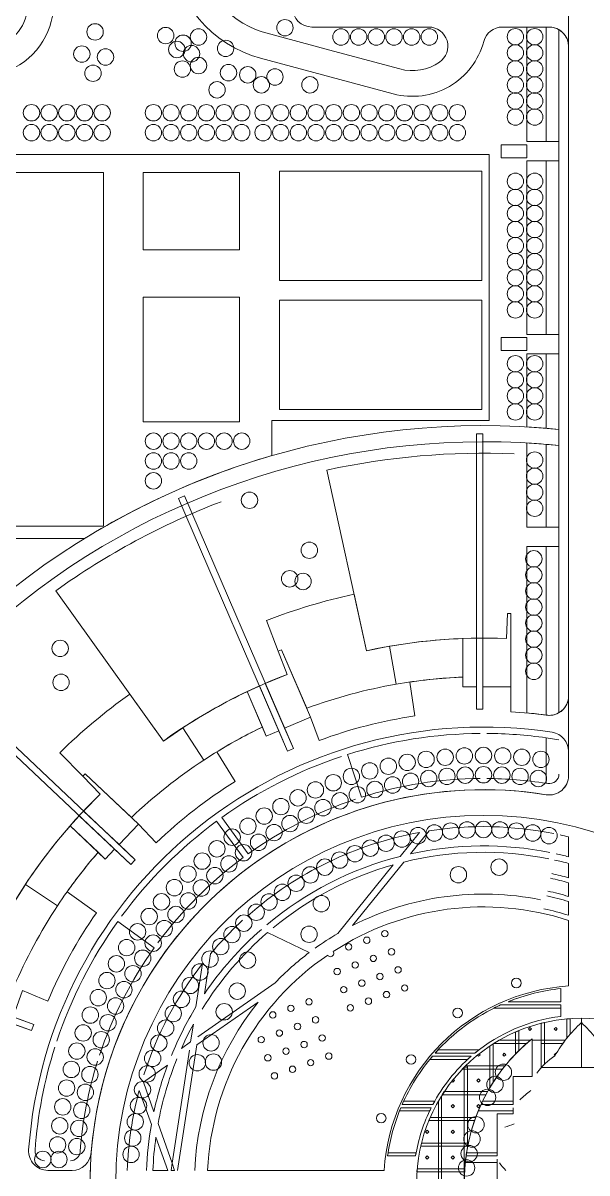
# Model space of a CAD drawing. Header units: metres. Extents: x -15673 to 64769, y -87680 to 34131.
# Drawn here: x 22261 to 39820, y -46309 to -10515 of the extents above; entities that cross this region are included whole.
import ezdxf

# ---------------------------------------------------------------- set-up
doc = ezdxf.new("R2010")
doc.units = ezdxf.units.M
doc.header["$PDMODE"] = 32
doc.header["$PDSIZE"] = 0.5
for name, color, linetype, lineweight in [('11', 7, 'Continuous', 13), ('14', 7, 'Continuous', 13), ('16', 7, 'Continuous', 13), ('17', 7, 'Continuous', 13), ('27', 7, 'Continuous', 13), ('29', 7, 'Continuous', 13), ('39', 7, 'Continuous', 13), ('41', 7, 'Continuous', 13), ('42', 7, 'Continuous', 13), ('43', 7, 'Continuous', 13), ('44', 7, 'Continuous', 13)]:
    doc.layers.add(name, color=color, linetype=linetype, lineweight=lineweight)

msp = doc.modelspace()

# ---------------------------------------------------------------- linework, layer by layer
at = {"layer": '11'}
for centre in [(24506.494, -10791.843), (26701.981, -10905.626), (27724.107, -10951), (30416.107, -10662), (32160.352, -10950.466), (32710.352, -10950.466), (33260.352, -10950.466), (33810.352, -10950.466), (34360.352, -10950.466), (34910.352, -10950.466), (37591.091, -10944.124), (38191.091, -10944.124), (27049.939, -11340.219), (27245.666, -11144.652), (28569.107, -11307), (24091.912, -11482.248), (24828.946, -11574.302), (27506.634, -11470.597), (37591.091, -11444.124), (38191.091, -11444.124), (27223.918, -11948.648), (27724.107, -11840), (28658.107, -12062), (37591.091, -11944.124), (38191.091, -11944.124), (24440.255, -12079.026), (29259.107, -12129), (30104.107, -12196), (28302.107, -12596), (29682.107, -12440), (31194.107, -12440), (37591.091, -12444.124), (38191.091, -12444.124), (37591.091, -12944.124), (38191.091, -12944.124), (22526.213, -13309.863), (23076.213, -13309.863), (23626.213, -13309.863), (24176.213, -13309.863), (24726.213, -13309.863), (26321.224, -13309.863), (26871.224, -13309.863), (27421.224, -13309.863), (27971.224, -13309.863), (28521.224, -13309.863), (29071.224, -13309.863), (29735.706, -13309.863), (30285.706, -13309.863), (30835.706, -13309.863), (31385.706, -13309.863), (31935.706, -13309.863), (32485.706, -13309.863), (33035.706, -13309.863), (33585.706, -13309.863), (34135.706, -13309.863), (34685.706, -13309.863), (35235.706, -13309.863), (35785.706, -13309.863), (37591.091, -13444.124), (38191.091, -13444.124), (22526.213, -13927.634), (23076.213, -13927.634), (23626.213, -13927.634), (24176.213, -13927.634), (24726.213, -13927.634), (26321.224, -13927.634), (26871.224, -13927.634), (27421.224, -13927.634), (27971.224, -13927.634), (28521.224, -13927.634), (29071.224, -13927.634), (29735.706, -13927.634), (30285.706, -13927.634), (30835.706, -13927.634), (31385.706, -13927.634), (31935.706, -13927.634), (32485.706, -13927.634), (33035.706, -13927.634), (33585.706, -13927.634), (34135.706, -13927.634), (34685.706, -13927.634), (35235.706, -13927.634), (35785.706, -13927.634), (37591.091, -15444.124), (38191.091, -15444.124), (37591.091, -15944.124), (38191.091, -15944.124), (37591.091, -16444.124), (38191.091, -16444.124), (37591.091, -16944.124), (38191.091, -16944.124), (37591.091, -17444.124), (38191.091, -17444.124), (37591.091, -17944.124), (38191.091, -17944.124), (37591.091, -18444.124), (38191.091, -18444.124), (37591.091, -18944.124), (38191.091, -18944.124), (37591.091, -19444.124), (38191.091, -19444.124), (37591.091, -21120.124), (38191.091, -21120.124), (37591.091, -21620.124), (38191.091, -21620.124), (37591.091, -22120.124), (38191.091, -22120.124), (37591.091, -22620.124), (38191.091, -22620.124), (26321.224, -23529.821), (26871.224, -23529.821), (27421.224, -23529.821), (27971.224, -23529.821), (28521.224, -23529.821), (29071.224, -23529.821), (26321.224, -24147.592), (26871.224, -24147.592), (27421.224, -24147.592), (38191.091, -24120.125), (26321.224, -24765.363), (38191.091, -24620.125), (38191.091, -25120.125), (29312.224, -25369.592), (38191.091, -25620.125), (31175.224, -26925.592), (38165.091, -27194.125), (30563.224, -27814.592), (38165.091, -27694.125), (30980.224, -27897.592), (38165.091, -28194.125), (38165.091, -28694.125), (38165.091, -29194.125), (38165.091, -29694.125), (23417.224, -29981.592), (38165.091, -30194.125), (23445.224, -31037.592), (38165.091, -30694.125), (34220.88, -33528.414), (34810.969, -33434.954), (35404.656, -33368.061), (36000.747, -33327.872), (36598.04, -33314.466), (37195.334, -33327.872), (37791.425, -33368.061), (38385.112, -33434.954), (33056.244, -33794.235), (33635.579, -33648.255), (31920.124, -34163.383), (32484.042, -33966.059), (33769.092, -34233.212), (34328.015, -34118.772), (34891.509, -34029.523), (35458.44, -33965.646), (36027.666, -33927.267), (36598.04, -33914.466), (37168.415, -33927.267), (37737.641, -33965.646), (38304.572, -34029.523), (31365.628, -34385.807), (32669.452, -34536.693), (33215.866, -34372.613), (30289.342, -34904.119), (30821.668, -34632.885), (31601.443, -34937.524), (32130.949, -34725.124), (29769.72, -35198.963), (31081.999, -35173.467), (29263.85, -35516.822), (30573.663, -35432.477), (35574.739, -35666.127), (36085.835, -35630.388), (36598.04, -35618.466), (37110.246, -35630.388), (37621.342, -35666.127), (28772.75, -35857.057), (29594.388, -36017.566), (30077.46, -35714.032), (33563.499, -36044.943), (34059.149, -35915.22), (34560.297, -35808.698), (35065.859, -35725.607), (38130.222, -35725.607), (38635.784, -35808.698), (28297.409, -36218.983), (29125.421, -36342.467), (32592.976, -36372.818), (33074.422, -36197.586), (27838.784, -36601.87), (28671.503, -36688.082), (32120.204, -36570.26), (27397.799, -37004.948), (28233.547, -37053.713), (31204.757, -37030.014), (31657.13, -36789.483), (35818.13, -37026.484), (37084.13, -36790.484), (26975.343, -37427.405), (27812.437, -37438.625), (30764.064, -37291.332), (30336.007, -37572.87), (26572.265, -37868.389), (27409.02, -37842.042), (29521.476, -38194.125), (29921.512, -37874.018), (31549.13, -37926.484), (26189.378, -38327.014), (27024.108, -38263.152), (29136.767, -38532.497), (25827.452, -38802.355), (26658.477, -38701.108), (28768.218, -38888.401), (31168.13, -38878.484), (26312.862, -39155.026), (28416.626, -39261.067), (25487.217, -39293.455), (25987.961, -39623.993), (25169.358, -39799.325), (28082.753, -39649.687), (29254.13, -39684.483), (24874.514, -40318.947), (25684.427, -40107.065), (27767.322, -40053.419), (25402.871, -40603.268), (27471.017, -40471.39), (28932.13, -40648.484), (24603.28, -40851.273), (27194.479, -40902.695), (24356.202, -41395.233), (25143.862, -41111.604), (26938.307, -41346.398), (28524.13, -41291.483), (24907.919, -41631.048), (24133.778, -41949.729), (26703.056, -41801.539), (24695.519, -42160.554), (26489.235, -42267.132), (28117.13, -42256.483), (23936.454, -42513.647), (24507.088, -42699.057), (26297.307, -42742.17), (23764.63, -43085.849), (27688.13, -42877.483), (28190.13, -42857.483), (37218.799, -43174.514), (24343.008, -43245.471), (26127.689, -43225.622), (36955.365, -43554.634), (23618.65, -43665.184), (24203.607, -43798.697), (25980.747, -43716.442), (23498.809, -44250.486), (25856.799, -44213.568), (36724.221, -43955.211), (24089.167, -44357.62), (23405.349, -44840.574), (23999.918, -44921.114), (25756.115, -44715.921), (36364.886, -44806.664), (25678.912, -45222.416), (36239.151, -45251.726), (23338.456, -45434.261), (23936.041, -45488.045), (36150.598, -45705.65), (22878.214, -45887.623), (23378.214, -45887.623), (25625.358, -45731.953), (36071.422, -46150.501)]:
    msp.add_circle(centre, 255.324, dxfattribs=at)
at = {"layer": '14'}
for p, q in [((35092.726, -42577.645), (35183.701, -42477.645)), ((36330.991, -42577.645), (35092.727, -42577.645)), ((35183.701, -42477.645), (36457.109, -42477.645)), ((36100.615, -42777.645), (34922.373, -42777.645)), ((35005.69, -42677.645), (36212.412, -42677.645)), ((34023.323, -44277.645), (33982.558, -44377.645)), ((34920.306, -44377.645), (33982.558, -44377.645)), ((34023.323, -44277.645), (34969.24, -44277.645)), ((35020.854, -44177.645), (34066.179, -44177.645)), ((34111.173, -44077.645), (35075.238, -44077.645)), ((34481.401, -45777.645), (33611.488, -45777.645)), ((33626.423, -45677.645), (34498.861, -45677.645))]:
    msp.add_line(p, q, dxfattribs=at)
for points in [[(24770.982, -15171.554), (17270.982, -15171.554), (17270.982, -26171.554), (24770.982, -26171.554)], [(25997.088, -15171.554), (28997.088, -15171.554), (28997.088, -17571.554), (25997.088, -17571.554)], [(30248.994, -15132.2), (36548.994, -15132.2), (36548.994, -18532.2), (30248.994, -18532.2)], [(28997.088, -22926.785), (25997.088, -22926.785), (25997.088, -19046.785), (28997.088, -19046.785)], [(36548.994, -19146.2), (30248.994, -19146.2), (30248.994, -22546.2), (36548.994, -22546.2)]]:
    msp.add_lwpolyline(points, close=True, dxfattribs=at)
for points in [[(39004.974, -41077.645), (39004.974, -41177.645), (36920.463, -41177.645)], [(39004.974, -40877.645), (39004.974, -40977.645), (37363.975, -40977.645)], [(37526.188, -44277.645), (37526.188, -44377.645), (36433.103, -44377.645)], [(37526.188, -44077.645), (37526.188, -44177.645), (36520.377, -44177.645)], [(37022.188, -45677.645), (37022.188, -45777.645), (36054.299, -45777.645)], [(37022.188, -45877.645), (37022.188, -45977.645), (36030.484, -45977.646)]]:
    msp.add_lwpolyline(points, dxfattribs=at)
for centre, radius, start, end in [((39644.974, -46627.645), 6093.066, 114.37395, 116.56094), ((39644.974, -46627.645), 6093.066, 109.31825, 111.98475), ((39644.974, -46627.645), 6093.066, 137.07018, 138.34146), ((39644.974, -46627.645), 6093.066, 137.07018, 138.34146), ((39644.974, -46627.645), 5233.066, 127.53004, 129.29235), ((39644.974, -46627.645), 6093.066, 139.58811, 140.81209), ((39644.974, -46627.645), 5233.066, 130.99074, 132.63307), ((39644.974, -46627.645), 6093.066, 157.31377, 158.32926), ((39644.974, -46627.645), 6093.066, 157.31377, 158.32926), ((39644.974, -46627.645), 6093.066, 155.25954, 156.2907), ((39644.974, -46627.645), 5233.066, 153.31613, 154.53509), ((39644.974, -46627.645), 5233.066, 150.83765, 152.08399), ((41682.314, -46549.197), 5680.655, 156.42964, 157.52556), ((41682.314, -46549.197), 5680.655, 154.20948, 155.32451), ((39644.974, -46627.645), 6093.066, 171.03014, 171.98092), ((39644.974, -46627.645), 5233.066, 169.54065, 170.65211), ((41682.314, -46549.197), 5680.655, 171.17457, 172.19391), ((41682.314, -46549.197), 5680.655, 173.21078, 174.2255)]:
    msp.add_arc(centre, radius, start, end, dxfattribs=at)
at = {"layer": '16'}
for p, q in [((38944.974, -31984.805), (38944.974, -10721.66)), ((38944.975, -23164.518), (38944.974, -23667.039)), ((23787.01, -46227.645), (23034.855, -46227.645))]:
    msp.add_line(p, q, dxfattribs=at)
for points in [[(16950.188, -14607.466), (16950.188, -26560.466), (24178.769, -26560.466)], [(30012.138, -23981.021), (30012.138, -22889.297), (36777.188, -22889.297), (36777.188, -14607.466), (16950.188, -14607.466)]]:
    msp.add_lwpolyline(points, dxfattribs=at)
msp.add_circle((36598.04, -46627.645), 11450, dxfattribs=at)
for centre, radius, start, end in [((38644.973, -11241.275), 600.001, 0.00004, 59.99997), ((36598.04, -46760.677), 23712.588, 84.3199, 177.98676), ((36598.04, -46760.677), 23212.588, 84.19713, 177.94338), ((36598.04, -46760.677), 23712.588, 106.12529, 121.58357), ((38644.974, -31465.19), 600, 300, 359.99999), ((36598.04, -46627.645), 14200, 81.34353, 175.78327), ((38644.974, -33182.57), 600, 0.00001, 81.34354), ((38644.974, -33941.725), 600, 260.83404, 359.99999), ((36598.04, -46627.645), 12250, 80.83406, 175.55401), ((23034.855, -45627.645), 600, 175.78327, 270), ((23787.01, -45627.645), 600, 270.00001, 355.53666)]:
    msp.add_arc(centre, radius, start, end, dxfattribs=at)
at = {"layer": '17'}
for p, q in [((38544.974, -34178.973), (38544.973, -32763.683)), ((32799.655, -34613.809), (32367.018, -33282.292)), ((29111.278, -36493.131), (28288.355, -35360.475)), ((29273.081, -36375.574), (28450.158, -35242.918)), ((34605.756, -35707.902), (34002.452, -36453.516)), ((34321.26, -36377.461), (34903.619, -35657.735)), ((39244.974, -36466.753), (39244.974, -35847.861)), ((33788.188, -36718.32), (32057.937, -38856.709)), ((32518.666, -38605.258), (34115.967, -36631.181)), ((39244.974, -37119.194), (39244.974, -36673.564)), ((39244.974, -37701.849), (39244.974, -37274.991)), ((39244.974, -38287.607), (39244.974, -37858.418)), ((26345.969, -39302.686), (25213.024, -38479.554)), ((31170.695, -39448.236), (29877.8, -38821.983)), ((27911.796, -40728.565), (28101.952, -39484.364)), ((27646.728, -41139.111), (27852.632, -39791.869)), ((27706.413, -42072.395), (30113.633, -40386.455)), ((29581.897, -40990.826), (27667.821, -42324.907)), ((27667.821, -42324.907), (27071.351, -46227.645)), ((36212.412, -42677.645), (35005.69, -42677.645)), ((26258.093, -44801.314), (25880.52, -43738.915)), ((34969.24, -44277.645), (34023.323, -44277.645)), ((22635.386, -45605.748), (22635.386, -45605.747))]:
    msp.add_line(p, q, dxfattribs=at)
for points in [[(37944.974, -10641.275), (38544.974, -10641.275), (38544.974, -14207.549), (37944.974, -14207.549)], [(38544.974, -14807.549), (37944.974, -14807.549), (37944.974, -20207.549), (38544.974, -20207.549)], [(26869.028, -46227.645), (26902.965, -46005.594), (26981.524, -46227.645)]]:
    msp.add_lwpolyline(points, close=True, dxfattribs=at)
for points in [[(37944.974, -23086.375), (37944.974, -20807.549), (38544.974, -20807.549), (38544.974, -23128.151)], [(37944.974, -23587.201), (37944.974, -26207.549), (38544.974, -26207.549), (38544.974, -23629.882)], [(37944.974, -31989.484), (37944.974, -26807.549), (38544.974, -26807.549), (38544.974, -32057.146)], [(37363.975, -40977.645), (39004.974, -40977.645), (39004.974, -40568.284)], [(39004.974, -41433.862), (39004.974, -41077.645), (37130.425, -41077.645), (37130.425, -41077.645)], [(27564.02, -41680.275), (27479.838, -42231.081), (27190.561, -42433.682)], [(36567.504, -44077.645), (37526.188, -44077.645), (37526.188, -43310.466), (38110.188, -43310.466), (38110.188, -42132.211), (38110.188, -42132.211)], [(27441.377, -42482.735), (26902.965, -46005.594), (26466.562, -44772.071)], [(26760.409, -42957.359), (26009.664, -43480.616), (26336.254, -44403.744)], [(36433.103, -44377.645), (37526.188, -44377.645), (37526.188, -44462.466), (37022.188, -44462.466), (37022.188, -45677.645), (36068.915, -45677.645)], [(26398.118, -45195.31), (26765.007, -46227.645), (26305.81, -46227.646)], [(36048.558, -47277.645), (37022.188, -47277.645), (37022.188, -45977.645), (36030.484, -45977.645), (36030.484, -45977.646)]]:
    msp.add_lwpolyline(points, dxfattribs=at)
msp.add_circle((31549.13, -37926.483), 255.324, dxfattribs=at)
for centre, radius, start, end in [((36598.04, -46760.677), 23712.588, 85.2904, 86.74371), ((36598.04, -46760.677), 23212.588, 85.18872, 86.67349), ((36598.04, -46627.645), 14700, 82.38913, 84.74272), ((36598.04, -46627.646), 14000, 90.40926, 107.59074), ((36590.408, -46694.507), 14067.273, 82.01325, 89.56161), ((36598.04, -46627.646), 14000, 108.40926, 125.59074), ((36598.04, -46627.646), 12600, 90.45473, 107.54527), ((36598.04, -46627.646), 12600, 81.11113, 89.54527), ((36598.04, -46627.646), 12600, 108.45473, 125.54527), ((36598.04, -46627.646), 14000, 126.40926, 143.59074), ((36598.04, -46627.645), 11100, 100.33977, 131.38928), ((36598.04, -46627.645), 11100, 78.63709, 98.78057), ((36598.04, -46627.645), 11100, 76.20419, 77.58466), ((36598.04, -46627.645), 10500, 78.63709, 102.52328), ((36598.04, -46627.646), 12600, 126.45473, 143.54527), ((36598.04, -46627.645), 10500, 104.31182, 130.00816), ((36598.04, -46627.645), 10300, 78.63709, 103.94427), ((36598.04, -46627.645), 10500, 75.39884, 77.58466), ((36598.04, -46627.645), 10300, 105.83102, 129.50841), ((36598.04, -46627.645), 10300, 75.10883, 77.58466), ((36598.04, -46627.645), 9720, 74.19774, 77.58466), ((36598.04, -46627.645), 9870, 74.44402, 77.58466), ((36598.04, -46627.645), 9310, 73.48234, 77.58466), ((36598.04, -46627.645), 9000, 78.63709, 116.95328), ((36598.04, -46627.645), 9160, 73.20391, 77.58466), ((36598.04, -46627.645), 8750, 72.39177, 77.58466), ((36626.477, -46642.135), 14031.915, 144.42872, 161.57129), ((36598.04, -46627.645), 11100, 132.50438, 139.94378), ((36598.04, -46627.645), 10300, 130.72662, 148.26174), ((36598.04, -46627.645), 10500, 131.1987, 145.81844), ((36598.04, -46627.645), 9000, 120.29524, 125.64857), ((36598.04, -46627.646), 12600, 144.45473, 161.54527), ((36598.04, -46627.645), 9000, 127.08781, 136.09492), ((36598.04, -46627.645), 11100, 141.98733, 162.28728), ((39644.974, -46627.645), 6093.066, 96.02932, 111.98475), ((36598.04, -46627.645), 10500, 148.48528, 157.74544), ((36598.04, -46627.645), 9000, 141.22136, 177.45268), ((39644.974, -46627.645), 6093.066, 114.37394, 138.34146), ((39644.974, -46627.645), 5233.066, 97.02482, 129.29234), ((36598.04, -46627.645), 10300, 151.29322, 155.97213), ((41682.314, -46549.197), 5680.655, 128.96333, 154.20948), ((36622.948, -46630.876), 14025.077, 162.42742, 175.80837), ((36598.04, -46627.646), 12600, 162.45473, 175.55401), ((36598.04, -46627.645), 10300, 157.89699, 169.62134), ((39644.974, -46627.645), 6093.066, 139.58811, 156.2907), ((39644.974, -46627.645), 5233.066, 130.99074, 152.08399), ((36598.04, -46627.645), 10500, 159.54014, 167.77214), ((36598.04, -46627.645), 11100, 164.91534, 177.93484), ((39644.974, -46627.645), 6093.066, 157.31377, 171.98092), ((39644.974, -46627.645), 5233.066, 153.31613, 170.65211), ((41682.314, -46549.197), 5680.655, 157.52556, 171.17457), ((36598.04, -46627.645), 10500, 169.98323, 177.81678), ((36598.04, -46627.645), 10300, 172.00645, 177.77436), ((22934.585, -45627.646), 300, 175.8141, 270), ((23736.858, -45627.646), 300, 270, 355.55401), ((41682.314, -46549.197), 5680.655, 174.2255, 187.36751)]:
    msp.add_arc(centre, radius, start, end, dxfattribs=at)
at = {"layer": '27'}
for points in [[(37452.492, -28899.456), (37452.496, -31181.223), (36575.457, -31181.224), (36575.454, -29660.684), (37312.493, -29675.599), (37344.947, -28899.457)], [(36375.454, -29662.118), (36375.457, -31181.225), (35952.496, -31181.226), (35952.493, -29672.86)], [(30308.145, -30021.796), (31211.909, -32116.95), (30406.598, -32464.328), (29804.341, -31068.144), (30487.01, -30789.913), (30209.396, -30064.392)], [(29621.266, -31148.677), (30222.955, -32543.544), (29834.585, -32711.071), (29237.151, -31326.066)], [(24192.623, -33882.069), (25852.32, -35447.911), (25250.46, -36085.847), (24144.458, -35042.389), (24661.095, -34516.522), (24118.821, -33960.294)], [(24008.253, -35188.848), (25113.212, -36231.321), (24822.959, -36538.972), (23725.813, -35503.87)]]:
    msp.add_lwpolyline(points, close=True, dxfattribs=at)
at = {"layer": '29'}
for p, q in [((38544.974, -32763.683), (38944.974, -32825.765)), ((39244.974, -38445.119), (39244.974, -40487.594))]:
    msp.add_line(p, q, dxfattribs=at)
for points in [[(38644.974, -10641.275), (38544.974, -10641.275), (38544.974, -14207.549), (38944.974, -14207.549), (38944.974, -10721.66)], [(38944.974, -23164.518), (38944.974, -20807.549), (38544.974, -20807.549), (38544.974, -23128.151)], [(38544.974, -23629.882), (38544.974, -26207.549), (38944.974, -26207.549), (38944.974, -23667.039)], [(38945.146, -31985.103), (38944.974, -31984.805), (38944.974, -26807.549), (38544.974, -26807.549), (38544.974, -32057.146)], [(38597.371, -34187.281), (38544.974, -34178.973), (38544.974, -32763.683)], [(33504.923, -46227.645), (28007.348, -46227.645), (28007.348, -46227.646)]]:
    msp.add_lwpolyline(points, dxfattribs=at)
msp.add_lwpolyline([(38544.974, -14807.549), (38544.974, -20207.549), (38944.974, -20207.549), (38944.974, -14807.549)], close=True, dxfattribs=at)
for centre, radius in [((32963.119, -39065.273), 100), ((33526.935, -38860.061), 100), ((32399.304, -39270.485), 100), ((33732.147, -39423.877), 100), ((33168.331, -39629.089), 100), ((32040.7, -40039.513), 100), ((32604.516, -39834.301), 100), ((33937.359, -39987.692), 100), ((32809.728, -40398.116), 100), ((33373.543, -40192.904), 100), ((37619.965, -40395.309), 150), ((32245.912, -40603.328), 100), ((33578.755, -40756.72), 100), ((34142.571, -40551.508), 100), ((30601.119, -41184.273), 100), ((31164.935, -40979.061), 100), ((32451.124, -41167.144), 100), ((33014.94, -40961.932), 100), ((30037.304, -41389.485), 100), ((31370.147, -41542.877), 100), ((35793.178, -41326.103), 150), ((30242.516, -41953.301), 100), ((30806.331, -41748.089), 100), ((29678.7, -42158.513), 100), ((31011.543, -42311.904), 100), ((31575.359, -42106.692), 100), ((30447.728, -42517.116), 100), ((31780.571, -42670.508), 100), ((29883.912, -42722.328), 100), ((31216.755, -42875.72), 100), ((34343.432, -42775.85), 150), ((30089.124, -43286.144), 100), ((30652.94, -43080.932), 100), ((33412.637, -44602.637), 150)]:
    msp.add_circle(centre, radius, dxfattribs=at)
for centre, radius, start, end in [((38644.974, -11241.275), 600, 60, 90), ((36598.04, -46760.677), 23712.588, 84.3199, 85.2904), ((36598.04, -46760.677), 23212.588, 84.19713, 85.18872), ((38644.974, -31465.19), 600.344, 260.41147, 300), ((38644.974, -33891.082), 300, 260.86989, 0), ((36598.04, -46627.645), 8600, 72.07433, 122.99536), ((36598.04, -46627.645), 8600, 124.32472, 177.33412), ((31835.488, -39475.697), 100, 209.73171, 37.58837), ((39644.974, -46627.645), 6153.066, 93.72733, 176.27267)]:
    msp.add_arc(centre, radius, start, end, dxfattribs=at)
at = {"layer": '39'}
for p, q in [((31725.132, -24430.64), (32952.25, -30053.846)), ((23279.185, -28186.944), (26633.179, -32864.228)), ((35952.495, -30873.781), (35952.493, -29672.86)), ((29712.812, -32428.77), (29237.151, -31326.066)), ((24599.331, -36327.991), (23725.813, -35503.87))]:
    msp.add_line(p, q, dxfattribs=at)
for points in [[(37144.974, -14707.549), (37944.974, -14707.549), (37944.974, -14307.549), (37144.974, -14307.549)], [(37144.974, -20707.549), (37944.974, -20707.549), (37944.974, -20307.549), (37144.974, -20307.549)], [(36575.443, -23305.138), (36575.458, -31870.458), (36375.458, -31870.458), (36375.443, -23305.138)], [(27287.031, -25232.382), (30679.59, -33097.193), (30495.947, -33176.409), (27103.388, -25311.598)], [(19521.599, -30680.951), (25751.791, -36558.827), (25614.542, -36704.302), (19384.351, -30826.426)], [(14549.323, -38759.646), (22598.091, -41689.158), (22529.687, -41877.096), (14480.919, -38947.584)]]:
    msp.add_lwpolyline(points, close=True, dxfattribs=at)
for points in [[(33875.573, -31095.489), (33670.101, -29913.212), (32952.242, -30053.848), (32568.472, -28295.235)], [(29843.739, -29108.786), (30209.394, -30064.397), (30308.142, -30021.8), (31094.041, -31843.711)], [(27893.561, -33454.965), (27236.618, -32450.762), (26633.172, -32864.225), (25584.238, -31401.441)], [(23404.573, -33227.667), (24118.821, -33960.296), (24192.623, -33882.071), (25635.868, -35243.701)], [(23335.324, -37990.828), (22334.363, -37328.953), (21944.033, -37947.615), (20401.507, -37019.923)]]:
    msp.add_lwpolyline(points, dxfattribs=at)
for centre, radius, start, end in [((36598.079, -46760.666), 22855.539, 87.60556, 102.31032), ((36598.063, -46760.666), 22855.539, 110.93886, 125.64362), ((36598.061, -46760.669), 18899.996, 102.31029, 110.93887), ((36598.078, -46760.661), 17099.992, 87.60556, 102.31032), ((36598.079, -46760.668), 17099.999, 92.16363, 99.85914), ((36598.061, -46760.661), 17099.992, 110.93886, 125.64362), ((36597.743, -46759.544), 15898.831, 99.85866, 110.25325), ((36598.077, -46760.65), 15899.981, 92.327, 99.85915), ((36598.047, -46760.668), 18899.996, 125.64359, 134.27217), ((36598.064, -46760.668), 17099.999, 115.49693, 123.19244), ((36598.055, -46760.651), 15899.981, 115.6603, 123.19245), ((36597.309, -46759.761), 15898.831, 123.19196, 133.58655), ((36598.043, -46760.663), 17099.992, 134.27216, 148.97692), ((36598.049, -46760.668), 17099.999, 138.83023, 146.52574), ((36598.034, -46760.657), 15899.981, 138.9936, 146.52575), ((36597, -46760.135), 15898.831, 146.52526, 156.91985), ((42544.444, -44783.31), 4285.457, 132.57724, 150.27225), ((36745.504, -44783.31), 4285.457, 29.72775, 47.42276), ((40182.863, -44658.016), 2418.338, 124.21622, 142.84985), ((39644.952, -45931.173), 2696.108, 125.81378, 135.21473), ((39644.954, -51000.336), 6562.777, 108.63019, 111.33268), ((39644.968, -44001.496), 3236.32, 217.9395, 223.46704)]:
    msp.add_arc(centre, radius, start, end, dxfattribs=at)
for p in [(32568.472, -28295.235), (25584.238, -31401.441)]:
    msp.add_point(p, dxfattribs=at)
at = {"layer": '41'}
for points in [[(37594.974, -42176.751), (37694.974, -42176.751), (37694.974, -42276.751), (37594.974, -42276.751)], [(38394.974, -42176.751), (38494.974, -42176.751), (38494.974, -42276.751), (38394.974, -42276.751)], [(36036.741, -42976.751), (36094.974, -42976.751), (36094.974, -43076.751), (35994.974, -43076.751), (35994.974, -43018.508)], [(36794.974, -42976.751), (36894.974, -42976.751), (36894.974, -43076.751), (36794.974, -43076.751)], [(35994.974, -43776.751), (36094.974, -43776.751), (36094.974, -43876.751), (35994.974, -43876.751)], [(35194.974, -44576.751), (35294.974, -44576.751), (35294.974, -44676.751), (35194.974, -44676.751)], [(35994.974, -44576.751), (36094.974, -44576.751), (36094.974, -44676.751), (35994.974, -44676.751)], [(35194.974, -45376.751), (35294.974, -45376.751), (35294.974, -45476.751), (35194.974, -45476.751)], [(35994.974, -45376.751), (36094.974, -45376.751), (36094.974, -45476.751), (35994.974, -45476.751)], [(35194.974, -46176.751), (35294.974, -46176.751), (35294.974, -46276.751), (35194.974, -46276.751)]]:
    msp.add_lwpolyline(points, close=True, dxfattribs=at)
at = {"layer": '42'}
for points in [[(39194.974, -41514.342), (39294.974, -41506.525), (39294.974, -41989.372), (39194.974, -42110.073)], [(38044.974, -41776.751), (38094.974, -41826.751), (38044.974, -41876.751), (37994.974, -41826.751)], [(38394.974, -41649.104), (38494.974, -41625.059), (38494.974, -42926.141), (38394.974, -43029.578)], [(38844.974, -41776.751), (38894.974, -41826.751), (38844.974, -41876.751), (38794.974, -41826.751)], [(37088.04, -42176.751), (38055.804, -42176.751), (37938.511, -42276.751), (36921.357, -42276.751)], [(37594.974, -41921.706), (37594.974, -42604.136), (37694.974, -42503.091), (37694.974, -41879.396)], [(38394.974, -42176.751), (39142.827, -42176.751), (39068.482, -42276.751), (38394.974, -42276.751)], [(36794.974, -42358.469), (36794.974, -43653.725), (36894.974, -43491.219), (36894.974, -42293.378)], [(37244.974, -42576.751), (37294.974, -42626.751), (37244.974, -42676.751), (37194.974, -42626.751)], [(38844.974, -42576.751), (38794.974, -42626.751), (38825.058, -42656.835), (38861.089, -42592.867)], [(36410.265, -42642.043), (36444.974, -42676.751), (36494.974, -42626.751), (36465.816, -42597.593)], [(36036.741, -42976.751), (37265.586, -42976.751), (37186.541, -43076.751), (35938.288, -43076.751)], [(35994.974, -43018.508), (36094.974, -43018.508), (36094.974, -45523.779), (36068.915, -45677.645), (36054.299, -45777.645), (36041.492, -45877.645), (36030.484, -45977.645), (36013.881, -46176.751), (35994.974, -46627.645)], [(35660.172, -43391.95), (35694.974, -43426.751), (35644.974, -43476.751), (35615.71, -43447.488)], [(36444.974, -43376.751), (36494.974, -43426.751), (36444.974, -43476.751), (36394.974, -43426.751)], [(35194.974, -44069.156), (35294.974, -43902.6), (35294.974, -49352.691), (35194.974, -49186.135)], [(35376.394, -43776.751), (36724.149, -43776.751), (36669.542, -43876.751), (35311.274, -43876.751)], [(35644.974, -44176.751), (35694.974, -44226.751), (35644.974, -44276.751), (35594.974, -44226.751)], [(36444.974, -44176.751), (36494.974, -44226.751), (36444.974, -44276.751), (36394.974, -44226.751)], [(34939.424, -44576.751), (36355.091, -44576.751), (36319.125, -44676.751), (34897.092, -44676.751)], [(34844.974, -44976.751), (34894.974, -45026.751), (34844.974, -45076.751), (34794.974, -45026.751)], [(35644.974, -44976.751), (35694.974, -45026.751), (35644.974, -45076.751), (35594.974, -45026.751)], [(34666.658, -45376.751), (36094.974, -45376.751), (36094.974, -45476.751), (34642.593, -45476.751)], [(34844.974, -45776.751), (34894.974, -45826.751), (34844.974, -45876.751), (34794.974, -45826.751)], [(35644.974, -45776.751), (35694.974, -45826.751), (35644.974, -45876.751), (35594.974, -45826.751)], [(34531.749, -46176.751), (36013.881, -46176.751), (36008.195, -46276.751), (34523.915, -46276.751)]]:
    msp.add_lwpolyline(points, close=True, dxfattribs=at)
at = {"layer": '43'}
for points in [[(39644.974, -41494.579), (39644.974, -43029.578), (38394.974, -43029.578), (38394.974, -42176.751), (38110.188, -42176.751), (38110.188, -42132.211)], [(39644.974, -41494.579), (39644.974, -43029.578), (40894.974, -43029.578), (40894.974, -42176.751), (41179.761, -42176.751), (41179.761, -42132.211)]]:
    msp.add_lwpolyline(points, dxfattribs=at)
for centre, radius, start, end in [((39644.974, -46627.645), 5133.066, 90, 270), ((39644.974, -46627.645), 5133.066, 270, 90), ((41682.314, -46549.197), 5680.655, 128.96333, 231.87878)]:
    msp.add_arc(centre, radius, start, end, dxfattribs=at)
at = {"layer": '44'}
for p, q in [((39244.974, -9341.275), (39244.974, -11241.275)), ((38644.974, -10641.275), (37185.44, -10641.275)), ((33785.987, -12719.455), (29652.821, -11609.958)), ((34460.555, -32083.879), (34306.585, -31026.662)), ((39244.974, -31465.19), (39244.974, -33182.57)), ((28866.113, -34125.354), (28298.905, -33198.437)), ((24547.21, -38209.362), (23631.026, -37559.235)), ((23034.855, -46227.645), (23787.01, -46227.645))]:
    msp.add_line(p, q, dxfattribs=at)
for points in [[(39244.941, -33948.052), (39244.974, -33182.57), (39244.974, -31465.19), (39244.974, 23086.651)], [(34889.912, -10641.275), (31356.188, -10641.275), (31256.188, -10641.275)], [(29708.259, -10792.18), (31926.811, -11392.06), (33993.395, -11946.809)], [(35952.484, -30873.788), (35952.484, -31181.233), (36375.445, -31181.233), (36375.445, -31870.466), (36575.445, -31870.466), (36575.445, -31181.233), (37452.484, -31181.233), (37452.484, -31952.499)], [(29712.805, -32428.771), (29834.578, -32711.072), (30222.947, -32543.546), (30495.939, -33176.411), (30679.582, -33097.195), (30406.59, -32464.33), (31211.902, -32116.952), (31482.659, -32846.395)], [(24599.328, -36327.993), (24822.956, -36538.974), (25113.209, -36231.324), (25614.539, -36704.304), (25751.788, -36558.829), (25250.457, -36085.849), (25852.318, -35447.914), (26411.322, -36029.496)], [(21448.454, -41933.666), (21737.358, -42038.818), (21882.019, -41641.365), (22529.687, -41877.096), (22598.091, -41689.158), (21950.423, -41453.426), (22250.388, -40629.279), (23035.591, -40957.551)]]:
    msp.add_lwpolyline(points, dxfattribs=at)
msp.add_circle((36598.04, -46627.645), 11450, dxfattribs=at)
for centre, radius, start, end in [((20968.833, -9914.176), 2240.045, 245.48266, 94.61395), ((20968.833, -9914.176), 1442.607, 243.89329, 94.61395), ((30638.006, -7939.888), 3800, 185.71523, 254.97389), ((30638.006, -7939.888), 3000, 185.71522, 251.94585), ((31256.188, -10041.275), 600, 180, 270), ((34889.912, -11241.275), 600, 304.33505, 90), ((37185.44, -11241.275), 600, 90, 165.15125), ((38644.974, -11241.275), 600, 0, 90), ((34382.283, -10498.097), 2300, 254.97389, 345.15125), ((34382.283, -10498.097), 1500, 254.97389, 304.33505), ((36598.04, -46760.677), 15900, 92.32691, 98.28613), ((38644.974, -31465.19), 600, 262.31154, 0), ((36598.04, -46627.645), 14700, 98.36086, 110.36413), ((36598.04, -46627.645), 14700, 82.31154, 86.66778), ((36598.04, -46627.645), 14200, 81.34353, 175.78327), ((36598.04, -46760.677), 15900, 115.66024, 121.46369), ((38644.974, -33182.57), 600, 0, 81.34353), ((38644.974, -33941.726), 600, 260.83406, 359.39583), ((36598.04, -46627.645), 14700, 121.73434, 133.86599), ((36598.04, -46627.645), 12250, 80.83406, 269.98633), ((36598.04, -46627.645), 12250, 278.94019, 71.64302), ((36598.04, -46760.677), 15900, 138.99357, 144.64034), ((36598.04, -46627.645), 14700, 145.06321, 157.31151), ((23034.855, -45627.645), 600, 175.78327, 270), ((23787.01, -45627.645), 600, 270, 355.53667), ((36598.04, -46627.645), 12250, 175.53667, 184.46333)]:
    msp.add_arc(centre, radius, start, end, dxfattribs=at)

doc.saveas('drawing.dxf')
